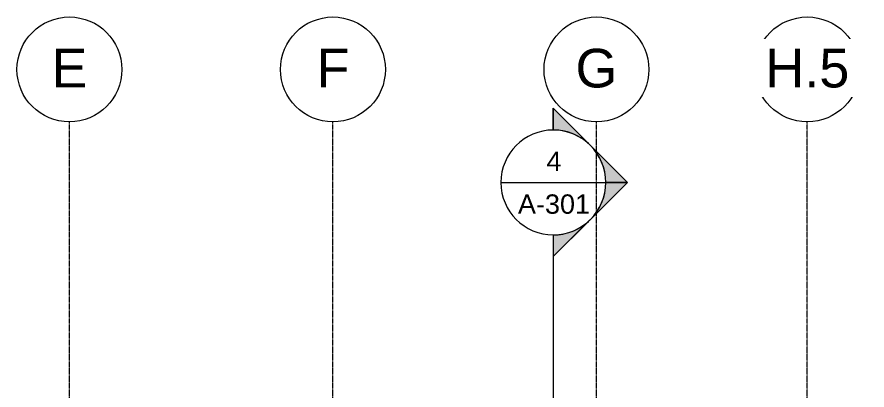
# Model space of a CAD drawing. Header units: inches. Extents: x -54868 to -186, y -265 to 853.
# Drawn here: x -19703 to -18925, y 403 to 745 of the extents above; entities that cross this region are included whole.
import ezdxf

# ---------------------------------------------------------------- set-up
doc = ezdxf.new("R2010")
doc.units = ezdxf.units.IN
doc.header["$MEASUREMENT"] = 0
doc.linetypes.add('Grid Line 1_2_', pattern=[0.875, 0.5, -0.125, 0.125, -0.125])
for name, color, linetype, lineweight in [('G-ANNO-SYMB', 111, 'Continuous', 9), ('S-GRID', 1, 'Continuous', 9), ('S-GRID-IDEN', 1, 'Continuous', 9)]:
    doc.layers.add(name, color=color, linetype=linetype, lineweight=lineweight)
doc.styles.add('Arial_1', font='arial.ttf', dxfattribs={"height": 35.407186})
doc.styles.add('Arial_2', font='arial.ttf', dxfattribs={"height": 17.703593})

# ---------------------------------------------------------------- blocks, each defined once
blk = doc.blocks.new('Grid - Grid Head - Circle-14747-Section 7')
at = {"layer": 'S-GRID-IDEN'}
blk.add_circle((21143.8, 696.66), 48, dxfattribs=at)
blk = doc.blocks.new('Section - Section Head - Filled-1526-Section 7')
at = {"layer": 'G-ANNO-SYMB'}
h = blk.add_hatch(color=256, dxfattribs=at)
edge = h.paths.add_edge_path(flags=0)
edge.add_arc((22310.53, 593.16), 48.06, 47.9216, 90)
edge.add_line((22310.53, 641.22), (22310.53, 661.04))
edge.add_line((22310.53, 661.04), (22342.74, 628.83))
h = blk.add_hatch(color=256, dxfattribs=at)
edge = h.paths.add_edge_path(flags=0)
edge.add_line((22344.47, 627.1), (22378.41, 593.16))
edge.add_line((22378.41, 593.16), (22358.53, 593.16))
edge.add_arc((22310.53, 593.16), 48, 360, 405)
h = blk.add_hatch(color=256, dxfattribs=at)
edge = h.paths.add_edge_path(flags=0)
edge.add_arc((22310.53, 593.16), 48, 315, 360)
edge.add_line((22358.53, 593.16), (22378.41, 593.16))
edge.add_line((22378.41, 593.16), (22344.47, 559.22))
h = blk.add_hatch(color=256, dxfattribs=at)
edge = h.paths.add_edge_path(flags=0)
edge.add_line((22342.74, 557.48), (22310.53, 525.27))
edge.add_line((22310.53, 525.27), (22310.53, 545.09))
edge.add_arc((22310.53, 593.16), 48.06, 270, 312.0784)
for p, q in [((22378.41, 593.16), (22310.53, 661.04)), ((22310.53, 641.16), (22310.53, 661.04)), ((22342.74, 628.83), (22310.53, 661.04)), ((22310.53, 661.04), (22310.53, 641.22)), ((22378.41, 593.16), (22344.47, 627.1)), ((22378.41, 593.16), (22310.53, 525.27)), ((22344.47, 559.22), (22378.41, 593.16)), ((22358.53, 593.16), (22378.41, 593.16)), ((22378.41, 593.16), (22358.53, 593.16)), ((22310.53, 525.27), (22342.74, 557.48)), ((22310.53, 545.16), (22310.53, 525.27)), ((22310.53, 545.09), (22310.53, 525.27))]:
    blk.add_line(p, q, dxfattribs=at)
for radius, start, end in [(48, 90, 270), (48.06, 47.9216, 90), (48, 270, 90), (48, 360, 45), (48, 315, 360), (48.06, 270, 312.0784)]:
    blk.add_arc((22310.53, 593.16), radius, start, end, dxfattribs=at)

msp = doc.modelspace()

# ---------------------------------------------------------------- linework, layer by layer
at = {"layer": 'G-ANNO-SYMB'}
for p, q in [((-19260.01489, 593.15708), (-19164.01489, 593.15708)), ((-19212.01489, 545.15708), (-19212.01489, -54.81697))]:
    msp.add_line(p, q, dxfattribs=at)
at = {"layer": 'S-GRID', "linetype": 'Grid Line 1_2_'}
for p, q in [((-19654.9931, -132), (-19654.9931, 648.65882)), ((-19413.7431, -132), (-19413.7431, 648.65882)), ((-19172.4931, -132), (-19172.4931, 648.65882)), ((-18979.4931, -132), (-18979.4931, 648.65882))]:
    msp.add_line(p, q, dxfattribs=at)

# ---------------------------------------------------------------- block references
at = {"layer": 'G-ANNO-SYMB'}
msp.add_blockref('Section - Section Head - Filled-1526-Section 7', (-41522.54591, 0), dxfattribs=at)
at = {"layer": 'S-GRID-IDEN'}
for p in [(-40798.79591, 0), (-40557.54591, 0), (-40316.29591, 0), (-40123.29591, 0)]:
    msp.add_blockref('Grid - Grid Head - Circle-14747-Section 7', p, dxfattribs=at)

# ---------------------------------------------------------------- texts
at = {"layer": 'G-ANNO-SYMB', "attachment_point": 2, "line_spacing_factor": 0.938532, "style": 'Arial_2'}
for s, insert, char_height, width in [('4', (-19211.40015, 621.49532), 17.70359, 16.416), ('A-301', (-19211.40015, 582.22284), 17.703593, 78.624)]:
    msp.add_mtext(s, dxfattribs=dict(at, insert=insert, char_height=char_height, width=width))

# ---------------------------------------------------------------- next in the draw order: texts
at = {"layer": 'S-GRID-IDEN', "attachment_point": 2, "line_spacing_factor": 0.938532, "style": 'Arial_1', "bg_fill": 3, "box_fill_scale": 1.25, "bg_fill_color": 0, "bg_fill_transparency": 0}
for s, insert, char_height, width in [('E', (-19655.00233, 715.53256), 35.40719, 39.312), ('F', (-19413.75233, 715.53256), 35.40719, 35.856), ('G', (-19172.50233, 715.53256), 35.40719, 45.792), ('H.5', (-18979.50233, 715.53256), 35.407186, 91.584)]:
    msp.add_mtext(s, dxfattribs=dict(at, insert=insert, char_height=char_height, width=width))

doc.saveas('drawing.dxf')
